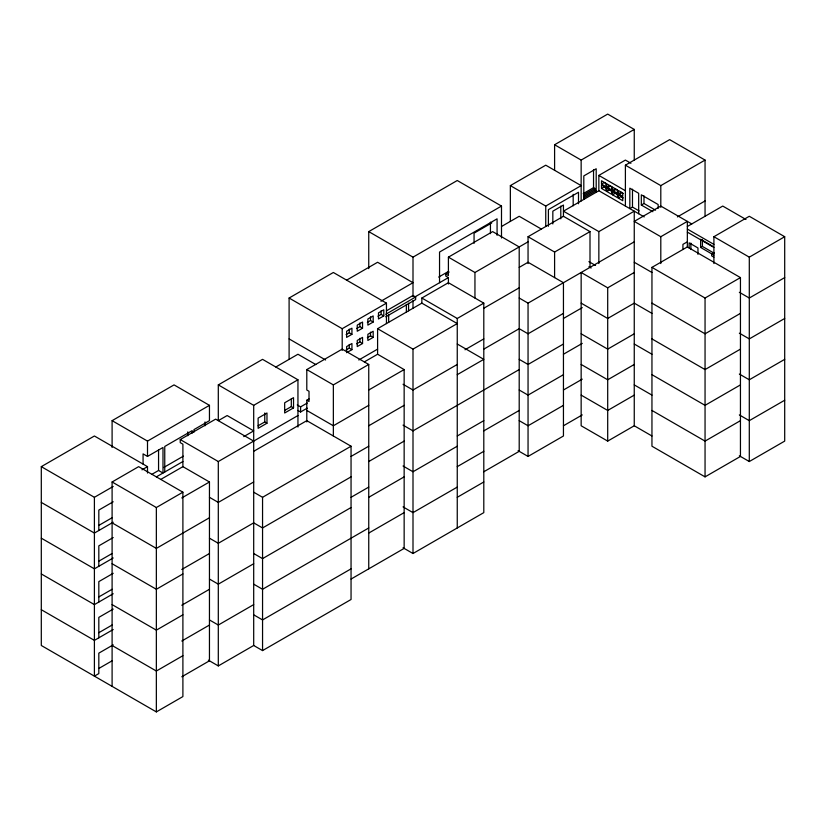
<?xml version="1.0" encoding="UTF-8"?>
<svg xmlns="http://www.w3.org/2000/svg" width="826" height="826" viewBox="0 0 826 826"><rect width="100%" height="100%" fill="white"/><g stroke="black" fill="none" stroke-linecap="round" stroke-linejoin="round"><path stroke-width="1.24" d="M368.747 268.656L368.747 231.61L457.253 180.512L501.496 206.066L501.496 238.002M289.1 359.351L289.1 298.031L333.353 272.487L386.454 303.142L386.454 323.585M554.597 170.301L554.597 144.746L607.699 114.091L634.254 129.424L634.254 160.079M346.621 280.148L377.596 262.265L413 282.709L380.92 301.232M510.354 185.623L545.749 165.19L581.153 185.623L545.749 206.066L510.354 185.623L510.354 221.389M112.099 447.485L112.099 420.661L174.049 384.895L209.453 405.339L209.453 420.661L193.965 429.603L193.965 432.163M112.099 686.365L112.099 481.981L138.654 466.649L182.897 492.193L182.897 696.576L156.351 711.909L41.3 645.488L41.3 466.649L94.401 435.994L147.503 466.649L147.503 473.04M368.747 231.61L413 257.154L501.496 206.066M554.597 144.746L581.153 160.079L634.254 129.424M491.769 222.927L474.062 233.149L474.062 243.36M243.742 436.634L253.696 430.883L227.15 415.55L218.301 420.661L218.301 384.895L262.554 359.351L297.949 379.784L297.949 427.052M448.404 283.989L448.404 277.598L445.741 276.06L445.741 274.025L448.404 275.554L448.404 257.154L492.647 231.61L519.203 246.943L519.203 451.326L483.799 471.76M501.496 226.5L519.203 216.288L541.329 229.06M644.208 216.918L598.85 190.734L598.85 175.411L625.396 160.079L630.93 163.269M112.099 420.661L147.503 441.105L209.453 405.339M275.822 367.012L297.949 354.24L315.821 364.555M289.1 298.031L342.201 328.696L386.454 303.142M625.396 206.066L625.396 165.19L669.649 139.635L705.053 160.079L705.053 216.288M438.668 277.082L448.621 271.341M583.218 193.635L593.543 187.667L594.865 188.442L594.865 189.97L583.507 196.526M445.741 274.025L449.065 272.105M601.504 184.095L605.933 186.645L605.933 183.331L601.504 180.77L601.504 184.095L604.157 182.556L606.377 183.837M583.507 194.998L594.865 188.442M386.454 310.813L413 295.481L415.654 297.009L415.654 299.57L385.783 316.812M346.094 334.623L349.284 332.775L351.938 334.313L351.938 328.18L346.621 331.247L346.621 337.38L351.938 334.313M356.718 328.49L359.899 326.652L362.552 328.18L362.552 322.047L357.245 325.114L357.245 331.247L362.552 328.18M367.333 322.357L370.523 320.519L373.176 322.047L373.176 315.914L367.869 318.981L367.869 325.114L373.176 322.047M377.957 316.224L381.137 314.386L383.791 315.914L383.791 309.791L378.484 312.847L378.484 318.981L383.791 315.914M583.806 197.889L596.196 190.734L594.865 189.97M601.504 188.442L605.933 190.992L605.933 187.667L601.504 185.117L601.504 188.442L604.157 186.903L606.377 188.183M415.21 296.761L448.404 277.598M598.85 190.734L563.446 211.177L598.85 231.61L634.254 211.177L634.254 425.772L607.699 441.105L581.153 425.772L581.153 272.487L607.699 287.82L634.254 272.487M385.783 314.262L415.654 297.009M606.811 187.161L611.684 189.97L611.684 186.645L606.811 183.837L606.811 187.161L609.474 185.623L612.386 187.316M606.811 188.183L611.684 190.992L611.684 194.316L606.811 191.498L606.811 188.183L609.474 186.645M143.074 464.098L143.074 453.877L147.503 456.427L162.99 447.485L162.99 473.04L158.561 470.479L151.922 474.31M351.05 579.057L404.151 548.402L404.151 369.573L377.596 354.24L377.596 328.696L421.849 303.142L421.849 298.031L448.404 282.709L483.799 303.142L483.799 512.636L413 553.513L403.047 547.762M528.051 263.546L528.051 236.721L563.446 216.288L590.001 231.61L590.001 267.376M606.811 191.498L609.474 189.97L612.386 191.653M182.897 466.855L182.897 444.171L180.244 442.633L180.244 439.566L215.648 419.133L253.696 441.105M612.572 190.476L617.435 193.294L617.435 189.97L612.572 187.161L612.572 190.476L615.225 188.947L617.167 190.073M612.572 191.498L617.435 194.316L617.435 197.631L612.572 194.822L612.572 191.498L615.225 189.97M306.797 421.941L306.797 400.228L309.017 401.498L309.017 391.287L306.797 390.006L306.797 369.563L342.201 349.13L368.747 364.462L368.747 568.846M448.404 257.154L474.95 272.487L528.051 241.832M612.572 194.822L615.225 193.294L617.167 194.42M346.094 349.945L349.284 348.107L351.938 349.646L351.938 343.513L346.621 346.579L346.621 352.702M356.718 343.812L359.899 341.974L362.552 343.513L362.552 337.38L357.245 340.446L357.245 346.579L362.552 343.513M367.333 337.689L370.523 335.841L373.176 337.38L373.176 331.247L367.869 334.313L367.869 340.446L373.176 337.38M618.323 193.8L622.742 196.361L622.742 193.036L618.323 190.476L618.323 193.8L620.976 192.272L623.186 193.542M41.3 466.649L94.401 497.304L113.203 486.452M141.969 469.839L147.503 466.649M218.301 384.895L253.696 405.339L297.949 379.784M618.323 194.822L622.742 197.383L622.742 200.697L618.323 198.147L618.323 194.822L620.976 193.294M347.684 352.093L351.938 349.646M618.323 198.147L620.976 196.609L623.186 197.889M163.62 467.557L183.382 456.159M113.203 501.774L98.821 510.076L98.821 530.519M156.351 476.87L182.897 461.538M358.794 359.991L377.596 349.13M519.203 267.376L528.051 262.265L563.446 282.709L563.446 435.994L528.051 456.437L518.098 450.686M625.396 165.19L660.8 185.623L705.053 160.079M160.771 479.421L182.897 466.649L209.453 481.981L209.453 660.81L181.792 676.783M364.328 361.902L377.596 354.24M528.051 236.721L554.597 252.054L590.001 231.61M639.117 210.919L632.479 207.089L629.825 208.617L629.825 188.183L638.674 193.294L638.674 213.727M258.125 425.772L264.764 421.941L266.974 423.222L266.974 413L258.125 418.111L258.125 428.333L266.974 423.222M284.671 410.439L291.31 406.609L293.529 407.889L293.529 397.667L284.671 402.778L284.671 413L293.529 407.889M658.146 208.358L658.146 204.528L641.327 194.822L641.327 205.044L643.981 203.506L655.545 210.186M306.797 400.228L309.017 398.948M306.797 369.563L333.353 384.895L368.747 364.462M297.257 404.936L300.602 406.867L307.241 403.036M98.821 525.408L112.099 517.747M421.849 298.031L457.253 318.475L483.799 303.142M297.949 410.45L300.602 411.978L307.241 408.147M113.203 522.218L94.401 533.069L41.3 502.415M180.244 439.566L218.301 461.538L297.949 415.55M377.596 328.696L413 349.13L457.253 323.585L421.849 303.142M483.799 308.253L519.203 287.82M112.099 481.981L156.351 507.525L182.897 492.193M253.696 451.316L306.797 420.661L351.05 446.216L351.05 599.5L262.554 650.589L253.696 645.488L218.301 665.921L208.348 660.17M113.203 537.54L98.821 545.852L98.821 566.285M181.792 497.944L209.453 481.981M368.747 390.006L404.151 369.573M519.203 298.031L528.051 303.142L634.254 241.832M677.392 216.918L705.053 200.955M98.821 561.174L112.099 553.513M368.747 405.339L333.353 425.772L306.797 410.439M464.997 349.77L483.799 338.908M691.775 223.949L660.8 206.066L634.254 221.389L660.8 236.721L687.346 221.389L687.346 247.18M113.203 557.984L94.401 568.835L41.3 538.18M687.346 226.5L722.75 206.066L745.981 219.479M253.696 481.981L218.301 502.415L209.453 497.304M457.253 364.462L413 390.006L403.047 384.255M483.799 349.13L519.203 328.696L528.051 333.807L563.446 313.364M113.203 573.306L98.821 581.618L98.821 602.051M209.453 517.747L156.351 548.402L112.099 522.858M368.747 425.772L404.151 405.339M457.253 374.674L483.799 359.351L457.253 344.019M687.346 241.832L682.926 244.382L682.926 249.493M563.446 318.475L582.258 307.613M651.951 267.376L687.346 246.943L740.447 277.598L740.447 456.437L705.053 476.87L651.951 446.216L651.951 267.376L705.053 298.031L740.447 277.598M253.696 492.193L262.554 497.304L351.05 446.216M713.901 263.546L713.901 236.721L749.296 216.278L784.7 236.721L784.7 441.105L749.296 461.538L739.342 455.797M712.528 246.148L700.624 239.272L700.624 247.449L702.399 246.427L714.294 253.303M98.821 596.94L112.099 589.279M113.203 593.749L94.401 604.611L41.3 573.946M351.05 456.427L368.747 446.216M713.809 252.611L711.692 253.84L711.692 255.884L713.901 257.154M519.203 369.573L413 430.883L403.047 425.132M563.446 344.019L528.051 364.462L519.203 359.351M113.203 609.082L98.821 617.383L98.821 637.817M181.792 569.475L209.453 553.513M368.747 461.538L404.151 441.105M182.897 573.946L156.351 589.279L112.099 563.735M351.05 476.87L262.554 527.959L253.696 522.858L218.301 543.291L209.453 538.18M563.446 354.24L582.258 343.379M98.821 632.706L112.099 625.045M713.901 236.721L749.296 257.154L784.7 236.721M113.203 629.515L94.401 640.377L41.3 609.712M351.05 497.304L368.747 487.092M457.253 435.994L483.799 420.661M563.446 374.684L528.051 395.117L519.203 390.006M634.254 333.807L607.699 349.13L581.153 333.807M113.203 644.848L98.821 653.149L98.821 673.582L94.401 676.143L94.401 497.304M181.792 605.241L209.453 589.279M253.696 563.735L218.301 584.168L209.453 579.057M351.05 507.525L262.554 558.624L253.696 553.513M368.747 497.304L404.151 476.87M457.253 446.216L413 471.76L403.047 466.009M483.799 430.883L519.203 410.45M563.446 390.006L582.258 379.155M182.897 614.823L156.351 630.155L112.099 604.611M98.821 668.471L112.099 660.81M457.253 466.649L483.799 451.326M563.446 405.339L528.051 425.772L519.203 420.661M634.254 364.462L607.699 379.784L581.153 364.462M784.7 277.598L749.296 298.031L739.342 292.29M368.747 527.969L262.554 589.279L253.696 584.168M740.447 313.364L705.053 333.807L651.951 303.142M181.792 641.017L209.453 625.045M368.747 533.069L404.151 512.636M253.696 604.611L218.301 625.045L209.453 619.934M457.253 487.092L413 512.636L403.047 506.885M563.446 425.772L582.258 414.92M182.897 655.699L156.351 671.032L112.099 645.488M457.253 497.304L483.799 481.981M634.254 395.117L607.699 410.45L581.153 395.117M351.05 568.846L262.554 619.934L253.696 614.823M784.7 318.475L749.296 338.908L739.342 333.167M740.447 349.13L705.053 369.573L651.951 338.908M740.447 384.895L705.053 405.339L651.951 374.684M784.7 359.351L749.296 379.784L739.342 374.044M740.447 420.661L705.053 441.105L651.951 410.45M784.7 400.228L749.296 420.661L739.342 414.92M598.85 175.411L625.396 190.734M687.346 229.06L713.901 244.382M641.327 205.044L652.891 211.714M687.346 232.127L713.901 247.449M700.624 247.449L713.901 255.11M634.254 262.265L651.951 272.487M588.897 261.635L595.536 265.466M588.897 266.736L591.106 268.016M651.951 313.364L634.254 303.142L607.699 318.475L581.153 303.142M634.254 344.019L651.951 354.24M634.254 384.895L651.951 395.117M634.254 425.772L651.951 435.994M289.1 338.908L325.609 359.991M749.296 257.154L749.296 461.538M705.053 298.031L705.053 476.87M702.399 239.426L702.399 246.427M697.97 254.346L697.97 247.965L689.121 242.854L689.121 247.965M690.887 243.112L690.887 249.493M660.8 185.623L660.8 207.336M660.8 236.721L660.8 263.546M643.981 195.845L643.981 203.506M632.479 189.206L632.479 207.089M607.699 287.82L607.699 441.105M598.85 231.61L598.85 263.546M596.196 192.272L596.196 168.762L583.806 175.917L583.806 199.417M593.543 169.784L593.543 187.667M581.153 160.079L581.153 200.955M578.499 203.764L578.499 192.272L548.402 209.639L548.402 226.252M573.182 194.316L573.182 205.808M563.446 216.536L563.446 205.044L552.831 211.177L552.831 223.949M560.792 206.066L560.792 218.838M554.597 252.054L554.597 277.598M545.749 206.066L545.749 226.5M528.051 303.142L528.051 456.437M497.076 235.296L497.076 218.838L439.546 252.054L439.546 282.709M490.438 222.163L490.438 233.655M474.95 272.487L474.95 298.031M457.253 318.475L457.253 527.969M413 257.154L413 296.761M413 300.592L413 308.253M413 349.13L413 553.513M408.571 303.142L408.571 310.813M406.361 304.422L406.361 312.083M388.664 314.644L388.664 322.305M381.137 310.71L381.137 314.386M370.523 316.833L370.523 320.519M370.523 332.166L370.523 335.841M359.899 322.966L359.899 326.652M359.899 338.299L359.899 341.974M349.284 329.099L349.284 332.775M349.284 344.432L349.284 348.107M342.201 328.696L342.201 350.41M333.353 384.895L333.353 435.994M300.602 406.867L300.602 411.978M291.31 398.948L291.31 406.609M264.764 413L264.764 421.941M262.554 497.304L262.554 650.589M253.696 405.339L253.696 645.488M218.301 461.538L218.301 665.921M205.024 421.941L205.024 425.772M192.19 433.185L192.19 430.625L164.756 446.463L164.756 472.018M187.77 431.905L187.77 435.736M158.561 450.046L158.561 470.479M156.351 507.525L156.351 711.909M147.503 441.105L147.503 456.427"/></g></svg>
